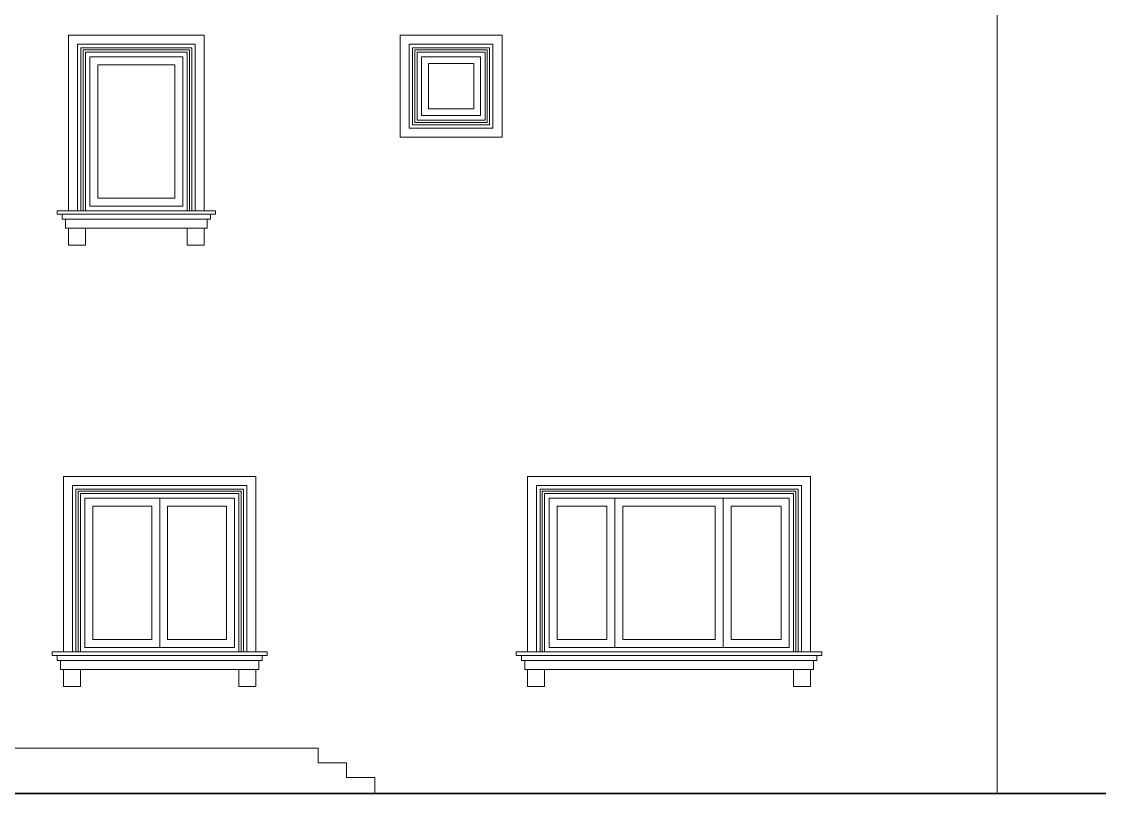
# Model space of a CAD drawing. Header units: millimetres. Extents: x 33748 to 451939, y -263262 to 62681.
# Drawn here: x 377917 to 387440, y -246112 to -239291 of the extents above; entities that cross this region are included whole.
import ezdxf

# ---------------------------------------------------------------- set-up
doc = ezdxf.new("R2010")
doc.units = ezdxf.units.MM
for name, color, linetype, lineweight in [('-DOOR', 137, 'Continuous', 9), ('-HATCH', 8, 'Continuous', 5), ('-LINE1', 7, 'Continuous', 18), ('-WALL', 4, 'Continuous', 35)]:
    doc.layers.add(name, color=color, linetype=linetype, lineweight=lineweight)
doc.layers.add('1-NETMANH', color=8, linetype='Continuous')

msp = doc.modelspace()

# ---------------------------------------------------------------- linework, layer by layer
at = {"layer": '-DOOR', "lineweight": 9}
for p, q in [((378521.3, -239602.4), (378521.3, -240922.4)), ((379797.4, -243502.4), (379797.4, -244822.4)), ((384697.4, -243502.4), (384697.4, -244822.4))]:
    msp.add_line(p, q, dxfattribs=at)
for points in [[(379341.3, -240922.4), (379341.3, -239602.4), (378521.3, -239602.4), (378521.3, -240922.4), (379341.3, -240922.4)], [(379271.3, -240852.4), (379271.3, -239672.4), (378591.3, -239672.4), (378591.3, -240852.4), (379271.3, -240852.4)], [(379341.3, -239602.4), (379341.3, -240922.4)], [(378477.4, -244822.4), (378477.4, -243502.4), (379797.4, -243502.4), (379797.4, -244822.4), (378477.4, -244822.4)], [(379067.4, -244752.4), (379067.4, -243572.4), (378547.4, -243572.4), (378547.4, -244752.4), (379067.4, -244752.4)], [(379137.4, -243502.4), (379137.4, -244822.4)], [(379207.4, -244752.4), (379207.4, -243572.4), (379727.4, -243572.4), (379727.4, -244752.4), (379207.4, -244752.4)], [(382577.4, -244822.4), (382577.4, -243502.4), (384697.4, -243502.4), (384697.4, -244822.4), (382577.4, -244822.4)], [(383088.7, -244752.4), (383088.7, -243572.4), (382647.4, -243572.4), (382647.4, -244752.4), (383088.7, -244752.4)], [(383158.7, -243502.4), (383158.7, -244822.4)], [(384116.1, -243502.4), (384116.1, -244822.4)], [(384186.1, -244752.4), (384186.1, -243572.4), (384627.4, -243572.4), (384627.4, -244752.4), (384186.1, -244752.4)]]:
    msp.add_lwpolyline(points, dxfattribs=at)
for points in [[(381451.7, -239602.4), (381971.7, -239602.4), (381971.7, -240122.4), (381451.7, -240122.4)], [(381511.7, -239662.4), (381911.7, -239662.4), (381911.7, -240062.4), (381511.7, -240062.4)], [(384046.1, -243572.4), (383228.7, -243572.4), (383228.7, -244752.4), (384046.1, -244752.4)]]:
    msp.add_lwpolyline(points, close=True, dxfattribs=at)
at = {"layer": '-HATCH'}
for p, q in [((379631.3, -240992.4), (378231.3, -240992.4)), ((379586.3, -240992.4), (378276.3, -240992.4)), ((378276.3, -241037.4), (379586.3, -241037.4)), ((378306.3, -241037.4), (379556.3, -241037.4)), ((378187.4, -244892.4), (380087.4, -244892.4)), ((378232.4, -244892.4), (380042.4, -244892.4)), ((382287.4, -244892.4), (384987.4, -244892.4)), ((382332.4, -244892.4), (384942.4, -244892.4)), ((380042.4, -244937.4), (378232.4, -244937.4)), ((380012.4, -244937.4), (378262.4, -244937.4)), ((384942.4, -244937.4), (382332.4, -244937.4)), ((384912.4, -244937.4), (382362.4, -244937.4))]:
    msp.add_line(p, q, dxfattribs=at)
at = {"layer": '-LINE1'}
msp.add_line((386537.4, -246112.4), (386537.4, -238762.4), dxfattribs=at)
at = {"layer": '-LINE1', "lineweight": 20}
for points in [[(378331.3, -240962.4), (378331.3, -239412.4), (379531.3, -239412.4), (379531.3, -240962.4)], [(378481.3, -240962.4), (378481.3, -239562.4), (379381.3, -239562.4), (379381.3, -240962.4)], [(378231.3, -240962.4), (379631.3, -240962.4), (379631.3, -240992.4), (379586.3, -240992.4), (379586.3, -241037.4), (379556.3, -241037.4), (379556.3, -241117.4), (378306.3, -241117.4), (378306.3, -241037.4), (378276.3, -241037.4), (378276.3, -240992.4), (378231.3, -240992.4), (378231.3, -240962.4)], [(379987.4, -244862.4), (379987.4, -243312.4), (378287.4, -243312.4), (378287.4, -244862.4)], [(384887.4, -244862.4), (384887.4, -243312.4), (382387.4, -243312.4), (382387.4, -244862.4)], [(379837.4, -244862.4), (379837.4, -243462.4), (378437.4, -243462.4), (378437.4, -244862.4)], [(384737.4, -244862.4), (384737.4, -243462.4), (382537.4, -243462.4), (382537.4, -244862.4)], [(380087.4, -244862.4), (378187.4, -244862.4), (378187.4, -244892.4), (378232.4, -244892.4), (378232.4, -244937.4), (378262.4, -244937.4), (378262.4, -245017.4), (380012.4, -245017.4), (380012.4, -244937.4), (380042.4, -244937.4), (380042.4, -244892.4), (380087.4, -244892.4), (380087.4, -244862.4)], [(384987.4, -244862.4), (382287.4, -244862.4), (382287.4, -244892.4), (382332.4, -244892.4), (382332.4, -244937.4), (382362.4, -244937.4), (382362.4, -245017.4), (384912.4, -245017.4), (384912.4, -244937.4), (384942.4, -244937.4), (384942.4, -244892.4), (384987.4, -244892.4), (384987.4, -244862.4)]]:
    msp.add_lwpolyline(points, dxfattribs=at)
for points in [[(381261.7, -239412.4), (382161.7, -239412.4), (382161.7, -240312.4), (381261.7, -240312.4)], [(381411.7, -239562.4), (382011.7, -239562.4), (382011.7, -240162.4), (381411.7, -240162.4)], [(378331.4, -241117.4), (378481.3, -241117.4), (378481.3, -241268.5), (378331.4, -241268.5)], [(379381.4, -241117.4), (379531.3, -241117.4), (379531.3, -241267.5), (379381.4, -241267.5)], [(378437.4, -245017.4), (378287.4, -245017.4), (378287.4, -245167.5), (378437.4, -245167.5)], [(379987.4, -245017.4), (379837.4, -245017.4), (379837.4, -245168.5), (379987.4, -245168.5)], [(382537.4, -245017.4), (382387.4, -245017.4), (382387.4, -245167.5), (382537.4, -245167.5)], [(384887.4, -245017.4), (384737.4, -245017.4), (384737.4, -245168.5), (384887.4, -245168.5)]]:
    msp.add_lwpolyline(points, close=True, dxfattribs=at)
at = {"layer": '-LINE1'}
msp.add_lwpolyline([(375837.4, -246112.4), (375837.4, -245972.4), (376087.4, -245972.4), (376087.4, -245842.4), (376337.4, -245842.4), (376337.4, -245712.4), (380537.7, -245712.4), (380537.7, -245842.4), (380787.7, -245842.4), (380787.7, -245972.4), (381037.7, -245972.4), (381037.7, -246112.4)], dxfattribs=at)
at = {"layer": '-WALL'}
msp.add_lwpolyline([(399947.2, -246112.4), (368447.2, -246112.4)], dxfattribs=at)
at = {"layer": '1-NETMANH', "lineweight": 20}
for p, q in [((378411.3, -239492.4), (379451.3, -239492.4)), ((378411.3, -239492.4), (378411.3, -240962.4)), ((378441.3, -239522.4), (379421.3, -239522.4)), ((378441.3, -239522.4), (378441.3, -240962.4)), ((378461.3, -239542.4), (379401.3, -239542.4)), ((378461.3, -239542.4), (378461.3, -240962.4)), ((379401.3, -239542.4), (379401.3, -240962.4)), ((379421.3, -239522.4), (379421.3, -240962.4)), ((379451.3, -239492.4), (379451.3, -240962.4)), ((381341.7, -239492.4), (382081.7, -239492.4)), ((381341.7, -239492.4), (381341.7, -240232.4)), ((381371.7, -239522.4), (382051.7, -239522.4)), ((381371.7, -239522.4), (381371.7, -240202.4)), ((381391.7, -239542.4), (382031.7, -239542.4)), ((381391.7, -239542.4), (381391.7, -240182.4)), ((382031.7, -239542.4), (382031.7, -240182.4)), ((382051.7, -239522.4), (382051.7, -240202.4)), ((382081.7, -239492.4), (382081.7, -240232.4)), ((381341.7, -240232.4), (382081.7, -240232.4)), ((381371.7, -240202.4), (382051.7, -240202.4)), ((381391.7, -240182.4), (382031.7, -240182.4)), ((378367.4, -243392.4), (379907.4, -243392.4)), ((378367.4, -243392.4), (378367.4, -244862.4)), ((379907.4, -243392.4), (379907.4, -244862.4)), ((382467.4, -243392.4), (384807.4, -243392.4)), ((382467.4, -243392.4), (382467.4, -244862.4)), ((384807.4, -243392.4), (384807.4, -244862.4)), ((378397.4, -243422.4), (379877.4, -243422.4)), ((378397.4, -243422.4), (378397.4, -244862.4)), ((378417.4, -243442.4), (379857.4, -243442.4)), ((378417.4, -243442.4), (378417.4, -244862.4)), ((379857.4, -243442.4), (379857.4, -244862.4)), ((379877.4, -243422.4), (379877.4, -244862.4)), ((382497.4, -243422.4), (384777.4, -243422.4)), ((382497.4, -243422.4), (382497.4, -244862.4)), ((382517.4, -243442.4), (384757.4, -243442.4)), ((382517.4, -243442.4), (382517.4, -244862.4)), ((384757.4, -243442.4), (384757.4, -244862.4)), ((384777.4, -243422.4), (384777.4, -244862.4))]:
    msp.add_line(p, q, dxfattribs=at)

doc.saveas('drawing.dxf')
